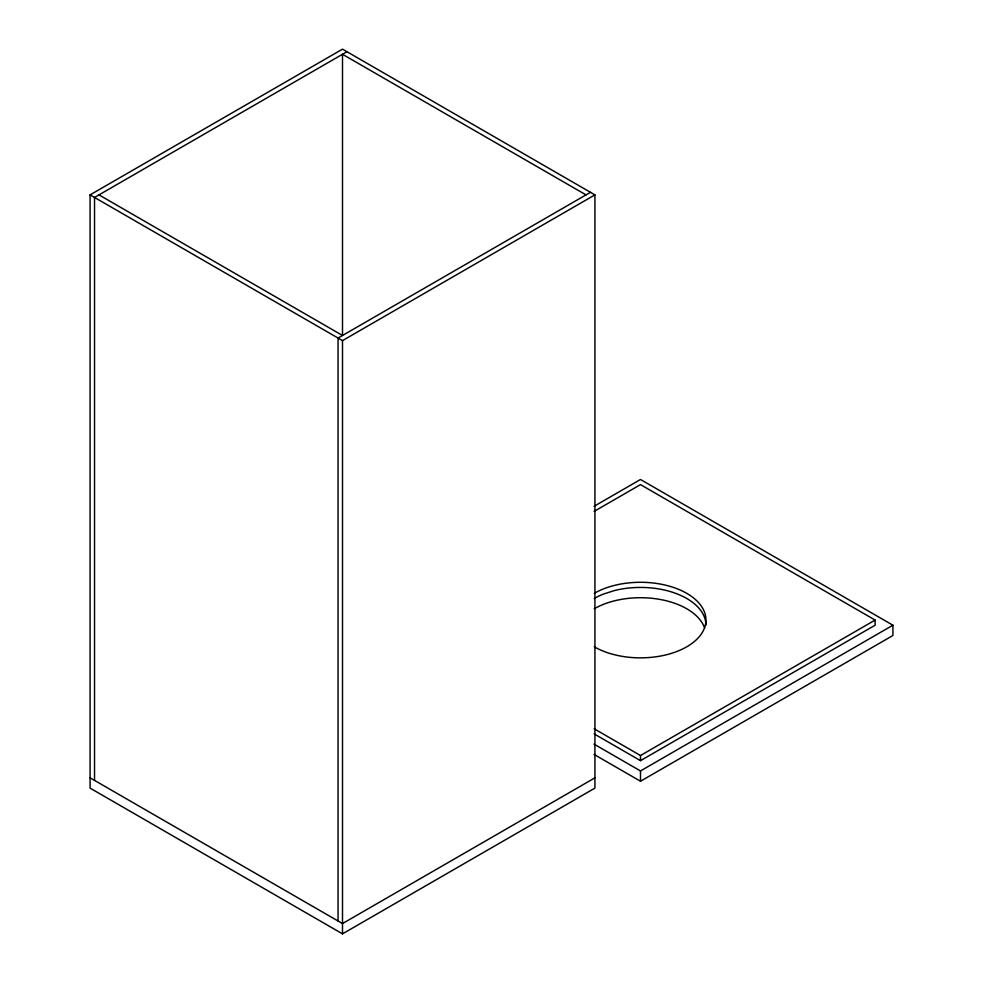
<?xml version="1.0" encoding="UTF-8"?>
<svg xmlns="http://www.w3.org/2000/svg" width="983" height="983" viewBox="0 0 983 983"><rect width="100%" height="100%" fill="white"/><g stroke="black" fill="none" stroke-linecap="round" stroke-linejoin="round"><path stroke-width="1.47" d="M90.08 194.88L342.502 49.15L594.924 194.88L594.924 788.12L342.502 933.85L90.08 788.12L90.08 194.88L342.502 340.622L594.924 194.88M346.95 51.718L94.528 197.46L94.528 780.404M590.476 192.312L338.054 338.054L338.054 920.997M594.002 506.331L640.498 479.483L892.92 625.213L892.92 635.497L640.498 781.239L594.002 754.391M594.113 511.406L640.498 484.619L875.116 620.076L875.116 625.213L640.498 760.67L594.113 733.883M594.924 777.836L342.502 923.565L90.08 777.836M594.113 728.747L640.498 755.522L875.116 620.076M594.002 744.106L640.498 770.955L892.92 625.213M586.015 194.88L342.502 54.286L342.502 335.031M98.988 194.88L342.502 335.473M640.498 755.522L640.498 760.67M640.498 770.955L640.498 781.239M342.502 340.622L342.502 933.85M594.224 598.5A65.443 37.784 0 0 1 603.415 594.088L614.51 590.537A65.443 37.784 0 0 1 705.941 625.213M594.224 593.351A65.443 37.784 0 0 1 686.773 593.351A65.443 37.784 0 0 1 686.773 646.789A65.443 37.784 0 0 1 594.224 646.789M594.224 608.784A65.443 37.784 0 0 1 659.188 599.286A65.443 37.784 0 0 1 704.553 627.756"/></g></svg>
